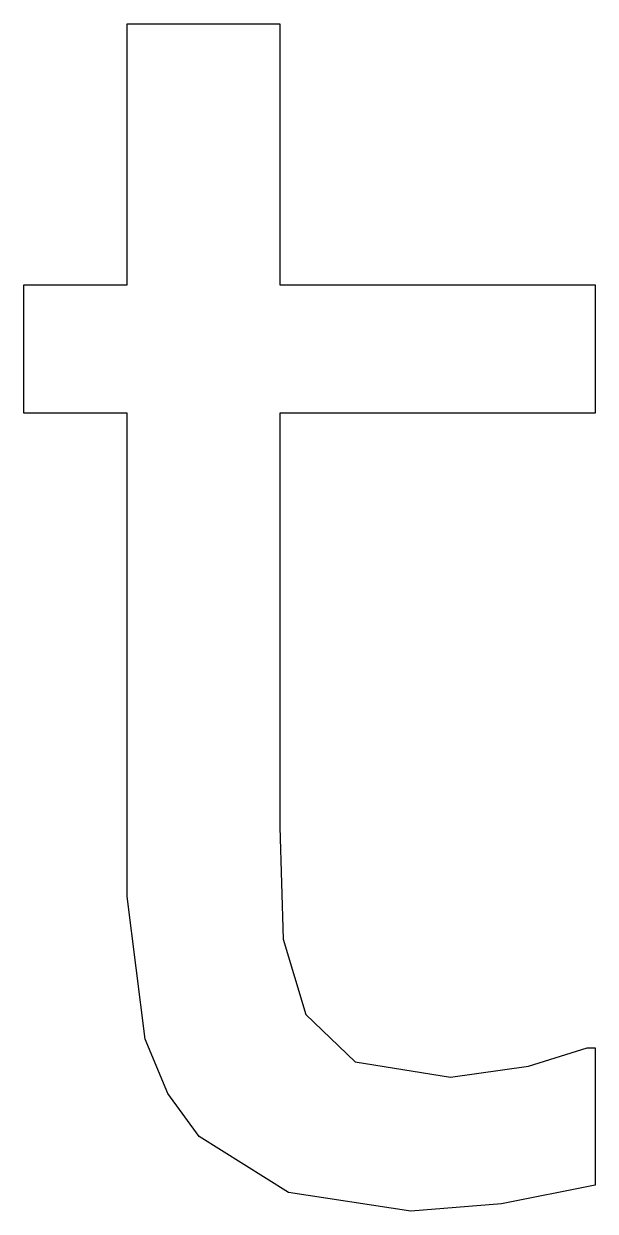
# Model space of a CAD drawing. Header units: metres. Extents: x -43 to 43, y 0 to 180.
import ezdxf

# ---------------------------------------------------------------- set-up
doc = ezdxf.new("R2010")
doc.units = ezdxf.units.M

msp = doc.modelspace()

# ---------------------------------------------------------------- linework, layer by layer
at = {"layer": 'COMPONENT0'}
for p, q in [((-27.69, 140.51), (-27.69, 180.11)), ((-27.69, 180.11), (-4.5, 180.11)), ((-4.5, 180.11), (-4.5, 140.51)), ((-43.36, 121.02), (-43.36, 140.51)), ((-43.36, 140.51), (-27.69, 140.51)), ((-4.5, 140.51), (43.36, 140.51)), ((43.36, 140.51), (43.36, 121.02)), ((-27.69, 121.02), (-43.36, 121.02)), ((-27.69, 47.74), (-27.69, 121.02)), ((43.36, 121.02), (-4.5, 121.02)), ((-4.5, 121.02), (-4.5, 58.23)), ((-4.5, 58.23), (-4.01, 41.26)), ((-24.95, 26.12), (-27.69, 47.74)), ((-4.01, 41.26), (-0.56, 29.85)), ((-0.56, 29.85), (6.91, 22.64)), ((-21.52, 17.88), (-24.95, 26.12)), ((33.25, 22.02), (42.13, 24.8)), ((42.13, 24.8), (43.36, 24.8)), ((43.36, 24.8), (43.36, 3.95)), ((6.91, 22.64), (21.4, 20.35)), ((21.4, 20.35), (33.25, 22.02)), ((-16.72, 11.35), (-21.52, 17.88)), ((-3.21, 2.84), (-16.72, 11.35)), ((43.36, 3.95), (29.11, 1.11)), ((15.36, 0), (-3.21, 2.84)), ((29.11, 1.11), (15.36, 0))]:
    msp.add_line(p, q, dxfattribs=at)

doc.saveas('drawing.dxf')
